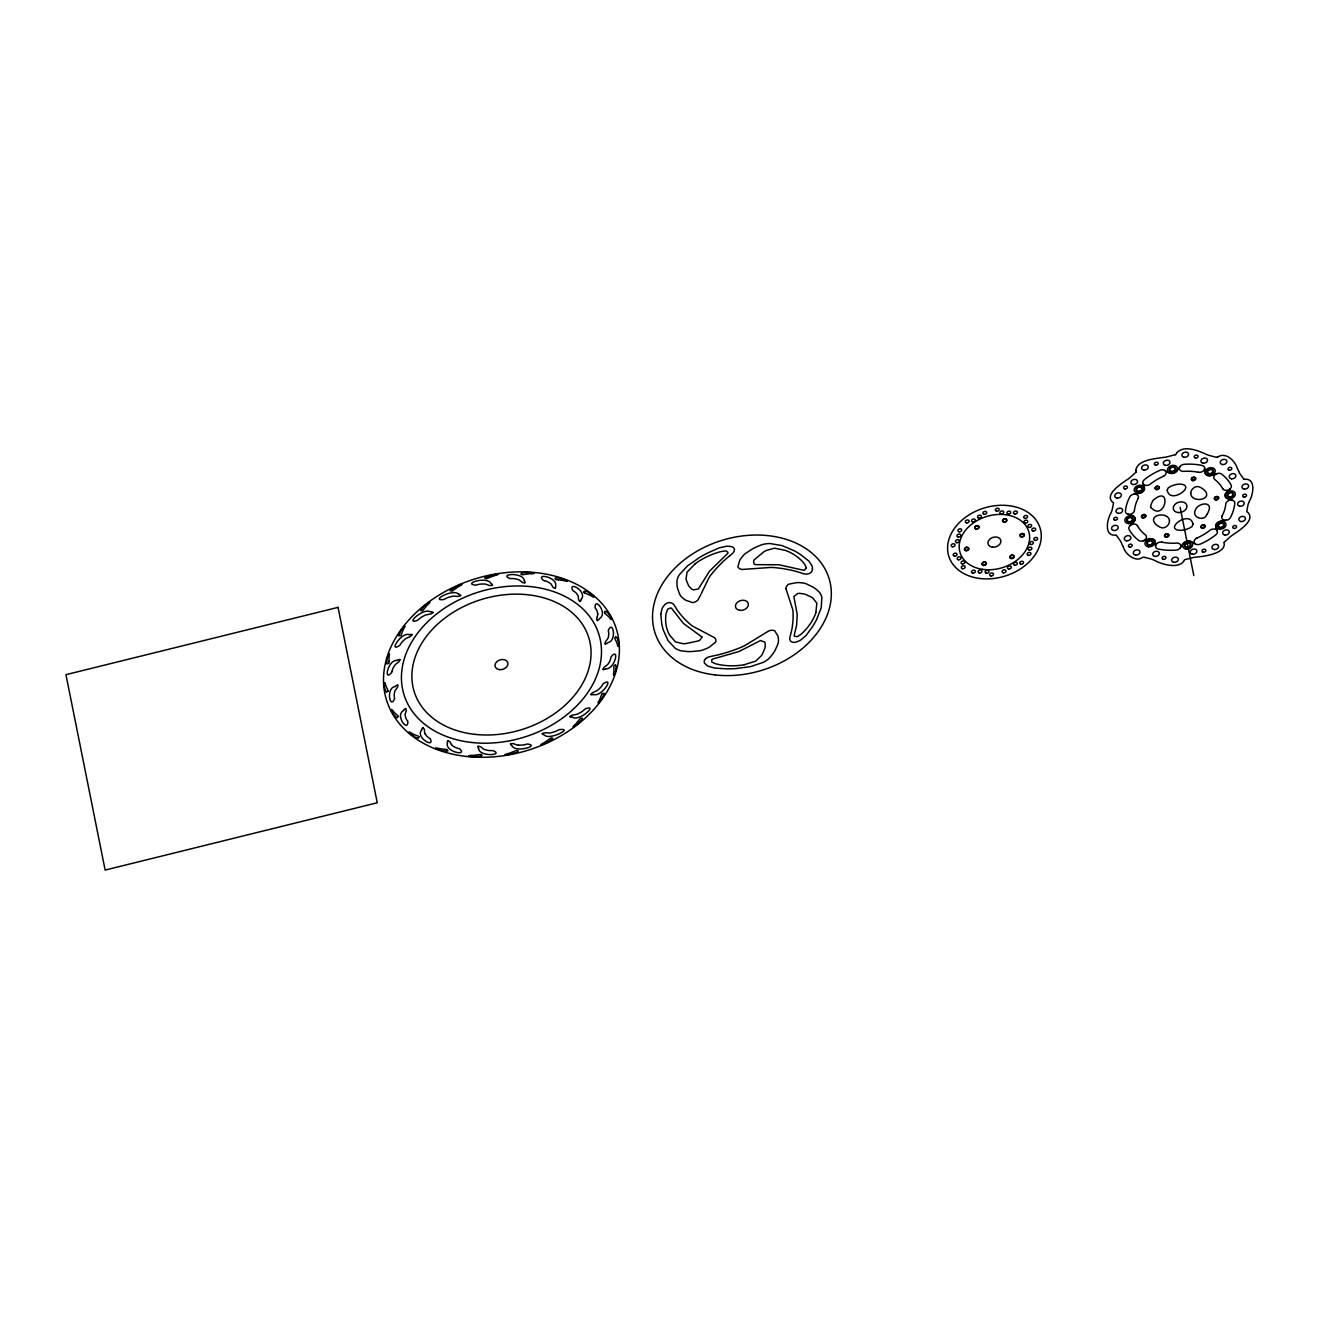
<?xml version="1.0" encoding="UTF-8"?>
<svg xmlns="http://www.w3.org/2000/svg" width="1319" height="1319" viewBox="0 0 1319 1319"><rect width="100%" height="100%" fill="white"/><g stroke="black" fill="none" stroke-linecap="round" stroke-linejoin="round"><path stroke-width="1.5" d="M404.949 626.278L404.785 626.871A27.27 20.329 -17.1 0 1 404.389 627.597L403.746 628.734A21.401 15.943 -17.1 0 0 402.938 630.284L401.256 634.752A5.738 4.287 -17.1 0 1 400.877 635.56L398.684 635.774L400.432 631.653A32.48 24.22 -17.1 0 1 403.779 626.739L403.812 626.673A2.852 2.127 -17.1 0 1 404.306 626.162L404.603 626.113M429.912 602.47L429.549 602.948A27.27 20.329 -17.1 0 1 428.906 603.574L427.719 604.696A21.401 15.943 -17.1 0 0 426.532 605.916L423.152 610.087A5.738 4.287 -17.1 0 1 422.575 610.697L420.481 610.532L423.729 606.674A32.48 24.22 -17.1 0 1 428.691 602.569L428.741 602.519A2.852 2.127 -17.1 0 1 429.4 602.14L429.516 602.14M572.99 726.785L573.386 726.208A27.27 20.329 -17.1 0 1 574.029 725.565L575.199 724.461A21.401 15.943 -17.1 0 0 576.403 723.224L579.766 719.069A5.738 4.287 -17.1 0 1 580.344 718.459L582.338 718.113L581.547 719.976M616.154 666.21L615.445 664.727L613.929 665.798A5.738 4.287 -17.1 0 0 613.846 666.606L613.929 671.157A21.401 15.943 -17.1 0 1 613.78 672.575L613.549 673.927A27.27 20.329 -17.1 0 0 613.45 674.668L613.566 675.295M616.121 666.853L615.907 669.31M408.874 732.342L408.874 732.457A2.852 2.127 -17.1 0 0 409.253 732.919A32.48 24.22 -17.1 0 0 413.704 736.266M613.615 673.58L613.747 672.739M421.552 730.001C415.271 737.486 435.072 748.862 430.258 738.722A22.621 16.867 -17.1 0 0 429.714 738.36L429.351 738.129A23.643 17.625 -17.1 0 1 426.828 736.2L425.048 733.793M460.43 595.809L458.122 596.402A45.357 33.816 -17.1 0 1 456.819 596.336L455.484 596.237A26.842 20.016 -17.1 0 0 454.56 596.188L454.264 596.188A10.107 7.535 -17.1 0 0 452.335 596.287L448.559 597.293A23.643 17.625 -17.1 0 0 444.998 598.908L444.536 599.139A22.621 16.867 -17.1 0 1 443.843 599.502C429.598 601.431 452.928 588.126 458.633 594.209M542.488 733.413L544.813 732.737A45.357 33.816 -17.1 0 1 546.115 732.82L547.451 732.902A26.842 20.016 -17.1 0 0 548.374 732.952L548.671 732.968A10.107 7.535 -17.1 0 0 550.6 732.869L554.376 731.864A23.643 17.625 -17.1 0 0 557.921 730.248L558.382 730.001A22.621 16.867 -17.1 0 1 559.091 729.654C574.936 727.511 548.803 740.866 544.302 734.947A3.743 2.786 -17.1 0 1 542.076 733.611M581.382 599.156C587.499 591.456 567.945 580.442 572.677 590.417A22.621 16.867 -17.1 0 0 573.204 590.78L573.584 591.027A23.643 17.625 -17.1 0 1 576.09 592.956L577.87 595.364A10.107 7.535 -17.1 0 1 578.283 596.765L578.332 596.996A26.842 20.016 -17.1 0 1 578.414 597.721L578.431 597.969M392.089 671.272L392.007 671.684A22.621 16.867 -17.1 0 1 391.875 672.294C383.202 682.813 387.753 659.764 397.052 660.374M391.149 709.836L391.182 709.721A2.852 2.127 -17.1 0 0 391.298 710.397A32.48 24.22 -17.1 0 0 393.969 714.849L397.052 717.816L398.47 716.398A5.738 4.287 -17.1 0 0 397.942 715.772L394.513 712.689A21.401 15.943 -17.1 0 1 393.474 711.502L392.666 710.446A27.27 20.329 -17.1 0 0 392.188 709.869L391.644 709.474M461.93 584.581L461.452 584.993A27.27 20.329 -17.1 0 1 460.529 585.537L459.012 586.361A21.401 15.943 -17.1 0 0 457.462 587.301L452.862 590.566A5.738 4.287 -17.1 0 1 452.005 591.126L450.076 590.698L454.643 587.367A32.48 24.22 -17.1 0 1 460.743 584.465L460.809 584.449A2.852 2.127 -17.1 0 1 461.551 584.202M540.988 744.608L541.581 744.081A27.27 20.329 -17.1 0 1 542.406 743.603L543.906 742.778A21.401 15.943 -17.1 0 0 545.472 741.855L550.171 738.508A5.738 4.287 -17.1 0 1 550.93 738.03L552.859 738.228L551.177 739.992M815.867 612.395L816.857 603.212L812.751 597.985A87.911 65.538 -17.1 0 0 810.773 596.831L804.788 594.094L799.512 593.319A7.518 5.606 -17.1 0 0 797.5 593.649L793.84 596.534L797.22 614.44L796.66 624.876L794.153 635.643A3.561 2.654 -17.1 0 0 794.681 636.352L797.533 636.599L801.49 633.862A59.025 43.989 -17.1 0 0 815.983 612.412M597.227 616.731L597.309 616.484A26.842 20.016 -17.1 0 0 597.523 615.742L597.589 615.495A10.107 7.535 -17.1 0 0 597.787 613.978M597.062 617.276L596.963 617.556A45.357 33.816 -17.1 0 0 596.65 618.611L597.128 620.342M701.296 593.616L708.814 578.035A47.468 35.382 -17.1 0 1 710.826 575.051L714.717 570.319A185.27 138.116 -17.1 0 1 717.355 567.401L722.054 562.553A96.007 71.572 -17.1 0 1 729.473 555.991M700.851 594.721L698.015 599.848A7.222 5.391 -17.1 0 1 695.064 601.959L693.794 602.404A4.32 3.232 -17.1 0 1 692.64 602.569L685.847 600.277A33.766 25.176 -17.1 0 1 683.242 598.447L681.461 596.831A21.022 15.68 -17.1 0 1 680.01 594.984L677.62 588.769A62.042 46.264 -17.1 0 1 677.059 585.537L676.944 581.085A18.037 13.454 -17.1 0 1 677.356 579.008L678.098 577.013A21.978 16.389 -17.1 0 1 679.236 574.853L687.529 565.851L699.812 557.294A110.516 82.388 -17.1 0 1 707.742 552.958L719.119 547.896L726.291 546.264A27.204 20.28 -17.1 0 1 729.242 546.313L731.814 546.693A4.551 3.396 -17.1 0 1 732.589 547.022L732.803 547.154A7.304 5.457 -17.1 0 1 733.611 547.797L734.221 548.605A3.726 2.786 -17.1 0 1 734.436 549.281L734.32 550.551A7.766 5.787 -17.1 0 1 732.556 553.419L729.456 555.991M1248.829 502.49L1248.73 502.72A24.303 18.12 -17.1 0 0 1248.038 504.732L1246.752 511.508A5.375 4.006 -17.1 0 0 1247.939 512.497C1255.54 520.082 1239.398 530.386 1233.743 534.277A40.477 30.172 -17.1 0 1 1232.985 534.805L1232.276 535.283A24.303 18.12 -17.1 0 0 1230.264 536.767L1224.246 542.241M1135.972 472.202L1129.938 477.659A24.303 18.12 -17.1 0 1 1127.943 479.16L1127.217 479.638A40.477 30.172 -17.1 0 0 1126.459 480.149C1120.754 484.106 1104.679 494.394 1112.296 501.896A5.375 4.006 -17.1 0 1 1113.566 502.869L1112.181 509.711A24.303 18.12 -17.1 0 1 1111.488 511.723L1111.208 512.399A40.477 30.172 -17.1 0 0 1110.911 513.107C1107.284 519.158 1103.855 535.234 1114.555 535.201A5.375 4.006 -17.1 0 1 1116.418 535.3M602.486 697.504L604.25 693.382L602.058 693.596A5.738 4.287 -17.1 0 0 601.728 694.289L599.98 698.872A21.401 15.943 -17.1 0 1 599.271 700.257L598.546 701.56A27.27 20.329 -17.1 0 0 598.15 702.285L598.002 702.928M1176.696 452.912L1176.482 453.34A5.375 4.006 -17.1 0 1 1175.476 454.742M1183.506 561.531C1178.411 568.621 1162.929 564.928 1154.933 560.559A40.477 30.172 -17.1 0 1 1154.191 560.229L1153.482 559.899A24.303 18.12 -17.1 0 0 1151.355 559.075L1143.622 557.096A5.375 4.006 -17.1 0 0 1141.858 557.838C1135.445 562.108 1125.338 554.376 1123.31 547.006M1183.555 561.449L1183.737 561.103A5.375 4.006 -17.1 0 1 1184.726 559.701L1193.349 557.541A24.303 18.12 -17.1 0 1 1195.904 557.129L1196.778 557.03A40.477 30.172 -17.1 0 0 1197.701 556.915C1206.077 556.239 1224.757 553.024 1224.279 543.89A5.375 4.006 -17.1 0 1 1224.098 542.34M1176.746 452.829C1183.835 445.031 1197.058 450.224 1205.286 453.884A40.477 30.172 -17.1 0 1 1206.028 454.214L1206.72 454.527A24.303 18.12 -17.1 0 0 1208.847 455.352L1216.58 457.347M403.515 710.496C394.711 715.294 408.181 733.001 407.868 721.394A22.621 16.867 -17.1 0 0 407.522 720.899L407.291 720.57A23.643 17.625 -17.1 0 1 405.807 718.014L405.147 715.178A10.107 7.535 -17.1 0 1 405.345 713.645L405.411 713.414A26.842 20.016 -17.1 0 1 405.625 712.672L405.955 711.584A45.357 33.816 -17.1 0 0 406.268 710.545L405.889 708.798M491.971 585.504L489.662 585.537A45.357 33.816 -17.1 0 1 488.508 585.141L487.354 584.729A26.842 20.016 -17.1 0 0 486.53 584.449L486.266 584.366A10.107 7.535 -17.1 0 0 484.502 583.987L480.71 584.07A23.643 17.625 -17.1 0 0 476.868 584.812L476.357 584.944A22.621 16.867 -17.1 0 1 475.582 585.125C462.128 583.723 487.14 575.859 490.998 583.46A3.743 2.786 -17.1 0 1 492.465 585.339M510.931 743.702L513.272 743.619A45.357 33.816 -17.1 0 1 514.41 743.998L515.581 744.427A26.842 20.016 -17.1 0 0 516.388 744.707L516.652 744.79A10.107 7.535 -17.1 0 0 518.433 745.153M1179.928 466.646L1177.273 470.685A5.589 4.171 -17.1 0 1 1168.7 472.796L1164.759 470.388M1180.291 547.797L1182.945 543.758A5.589 4.171 -17.1 0 1 1191.502 541.631L1195.443 544.038M1206.786 514.641A22.703 16.916 -17.1 0 0 1209.094 509.761L1209.259 509.233A28.787 21.467 -17.1 0 0 1209.457 508.507C1209.968 500.56 1196.877 504.287 1195.393 510.024C1191.321 517.345 1204.329 522.126 1206.918 514.377M497.824 574.589L497.148 574.936A27.27 20.329 -17.1 0 1 496.158 575.232L494.46 575.694A21.401 15.943 -17.1 0 0 492.696 576.255L487.14 578.447A5.738 4.287 -17.1 0 1 486.266 578.728L484.65 577.936L490.14 575.612A32.48 24.22 -17.1 0 1 496.768 574.21L496.834 574.194A2.852 2.127 -17.1 0 1 497.593 574.144L497.725 574.227M505.111 754.567L505.837 754.188A27.27 20.329 -17.1 0 1 506.776 753.924L508.458 753.462A21.401 15.943 -17.1 0 0 510.239 752.902L515.795 750.709A5.738 4.287 -17.1 0 1 516.669 750.429L518.351 750.956L516.735 752.242M384.291 682.698L384.241 682.764A2.852 2.127 -17.1 0 0 384.126 683.39A32.48 24.22 -17.1 0 0 384.752 688.518L386.352 692.261L388.182 691.074M618.66 646.425L618.71 646.343A2.852 2.127 -17.1 0 0 618.792 645.766M581.217 720.339L579.189 722.482M1130.037 525.621L1133.796 522.06A5.589 4.171 -17.1 0 0 1132.51 515.597L1127.745 514.163M1230.182 488.821L1226.406 492.366A5.589 4.171 -17.1 0 0 1227.709 498.846L1232.474 500.28M395.073 686.507C385.544 688.139 390.111 710.281 394.645 698.509A22.621 16.867 -17.1 0 0 394.529 697.932L394.447 697.537A23.643 17.625 -17.1 0 1 394.134 694.602L394.694 691.601A10.107 7.535 -17.1 0 1 395.469 690.117L395.618 689.886A26.842 20.016 -17.1 0 1 396.096 689.194L396.838 688.205A45.357 33.816 -17.1 0 0 397.547 687.232L397.81 685.369M524.5 582.883L522.472 582.503A45.357 33.816 -17.1 0 1 521.483 581.728L520.593 581.019A26.842 20.016 -17.1 0 0 519.983 580.541L519.768 580.409A10.107 7.535 -17.1 0 0 518.334 579.585L514.888 578.728A23.643 17.625 -17.1 0 0 511.145 578.53L510.618 578.53A22.621 16.867 -17.1 0 1 509.859 578.53C498.45 573.765 523.445 571.984 524.385 580.657M478.434 746.257L480.578 746.735A45.357 33.816 -17.1 0 1 481.451 747.411L482.325 748.12A26.842 20.016 -17.1 0 0 482.952 748.598L483.15 748.747A10.107 7.535 -17.1 0 0 484.601 749.571L488.046 750.412A23.643 17.625 -17.1 0 0 491.789 750.626L492.3 750.626A22.621 16.867 -17.1 0 1 493.075 750.626C504.633 755.21 479.407 757.304 478.55 748.5M705.797 658.577L704.758 659.648A3.726 2.786 -17.1 0 0 704.395 660.374L704.214 661.396A7.304 5.457 -17.1 0 0 704.297 662.352L704.346 662.583A4.551 3.396 -17.1 0 0 704.659 663.226L706.193 664.792A27.204 20.28 -17.1 0 0 708.254 666.227L714.585 668.09L726.522 668.832A110.516 82.388 -17.1 0 0 735.425 668.618L750.643 666.606L763.371 662.319A21.978 16.389 -17.1 0 0 765.811 660.885L767.839 659.434A18.037 13.454 -17.1 0 0 769.719 657.752L773.016 653.647A62.042 46.264 -17.1 0 0 775.061 650.448L778.078 643.688A21.022 15.68 -17.1 0 0 778.441 641.331L778.408 639.039A33.766 25.176 -17.1 0 0 777.946 636.154L774.847 630.894A4.32 3.232 -17.1 0 0 773.907 630.498L772.67 630.301A7.222 5.391 -17.1 0 0 768.977 630.828L744.773 645.568A47.468 35.382 -17.1 0 1 741.08 647.332L734.716 649.805A185.27 138.116 -17.1 0 1 730.627 651.223L723.62 653.433A96.007 71.572 -17.1 0 1 713.381 655.889L709.226 656.796A7.766 5.787 -17.1 0 0 705.813 658.577M534.063 573.435L533.255 573.633A27.27 20.329 -17.1 0 1 532.299 573.683L531.639 573.699M468.872 755.721L469.679 755.523A27.27 20.329 -17.1 0 1 470.636 755.474L471.707 755.441M694.75 564.235L687.084 572.116L686.028 578.777A87.911 65.538 -17.1 0 0 686.556 580.756L688.732 586.032L691.898 589.23A7.518 5.606 -17.1 0 0 693.58 589.857L698.361 588.966L709.54 571.127L727.791 553.321A3.561 2.654 -17.1 0 0 727.973 552.414L726.109 550.88L721.229 551.49A59.025 43.989 -17.1 0 0 694.668 564.169M1175.394 454.692L1166.87 456.902A24.303 18.12 -17.1 0 1 1164.314 457.314L1163.44 457.413A40.477 30.172 -17.1 0 0 1162.517 457.528C1153.779 458.831 1137.39 460.216 1135.824 470.141M550.715 740.289L548.292 741.789M1218.377 456.621C1226.142 452.005 1235.145 461.122 1237.321 468.294M554.738 588.34L552.991 587.318A45.357 33.816 -17.1 0 1 552.48 586.427L551.969 585.504A26.842 20.016 -17.1 0 0 551.606 584.878L551.474 584.68A10.107 7.535 -17.1 0 0 550.501 583.509L547.748 581.794A23.643 17.625 -17.1 0 0 544.467 580.673M448.196 740.816L449.927 741.822A45.357 33.816 -17.1 0 1 450.438 742.729L450.95 743.652A26.842 20.016 -17.1 0 0 451.312 744.279L451.444 744.477M605.883 668.782C614.951 669.475 619.946 646.409 611.043 656.862A22.621 16.867 -17.1 0 0 610.911 657.472L610.845 657.868A23.643 17.625 -17.1 0 1 609.955 660.901L608.257 663.787A10.107 7.535 -17.1 0 1 606.971 665.073L606.756 665.254A26.842 20.016 -17.1 0 1 606.031 665.831L604.976 666.656A45.357 33.816 -17.1 0 0 603.954 667.463L602.964 669.261M567.071 581.217L566.412 581.217A27.27 20.329 -17.1 0 1 565.422 581.019L563.872 580.64A21.401 15.943 -17.1 0 0 562.191 580.311L558.662 579.915M435.814 747.939L436.622 747.955A27.27 20.329 -17.1 0 1 437.496 748.137L439.046 748.516A21.401 15.943 -17.1 0 0 440.727 748.846L446.333 749.456A5.738 4.287 -17.1 0 1 447.174 749.604L447.899 750.956L445.492 751.22M1217.008 473.62L1211.765 475.467A5.589 4.171 -17.1 0 1 1204.791 472.383L1204.659 468.179M1143.21 540.823L1148.453 538.976A5.589 4.171 -17.1 0 1 1155.428 542.06L1155.559 546.264M515.581 752.638L512.794 753.545A32.48 24.22 -17.1 0 1 506.15 754.93A2.852 2.127 -17.1 0 1 505.325 754.996L505.21 754.93M409.236 634.637C401.289 631.603 387.901 653.515 399.838 645.321A22.621 16.867 -17.1 0 0 400.201 644.744L400.432 644.364A23.643 17.625 -17.1 0 1 402.427 641.545L405.114 639.072A10.107 7.535 -17.1 0 1 406.78 638.099L407.06 637.967A26.842 20.016 -17.1 0 1 407.917 637.555L409.203 636.995A45.357 33.816 -17.1 0 0 410.44 636.45L412.039 634.884M579.668 601.266L578.596 599.799A45.357 33.816 -17.1 0 1 578.497 598.777L578.464 598.496M423.168 727.907L424.322 729.358A45.357 33.816 -17.1 0 1 424.438 730.38L424.52 731.435A26.842 20.016 -17.1 0 0 424.603 732.16L424.636 732.391A10.107 7.535 -17.1 0 0 425.048 733.793M593.682 694.519C601.744 697.223 615.149 675.823 603.096 683.819A22.621 16.867 -17.1 0 0 602.734 684.396M389.105 653.812L388.792 653.944A2.852 2.127 -17.1 0 0 388.445 654.554A32.48 24.22 -17.1 0 0 386.962 659.846L386.912 663.985L389.023 663.243A5.738 4.287 -17.1 0 0 389.072 662.534L389.056 661.248M593.682 597.144L593.006 596.93A27.27 20.329 -17.1 0 1 592.297 596.534L591.044 595.776A21.401 15.943 -17.1 0 0 589.675 595.034L584.976 593.088M409.203 732.012L409.929 732.21A27.27 20.329 -17.1 0 1 410.638 732.622L411.874 733.38A21.401 15.943 -17.1 0 0 413.259 734.122L418.057 736.117A5.738 4.287 -17.1 0 1 418.75 736.464M744.295 664.694L755.721 661.132L761.508 655.576A87.911 65.538 -17.1 0 0 762.629 653.532L765.086 647.711L765.267 643.342A7.518 5.606 -17.1 0 0 764.542 641.99L760.469 640.556L739.003 651.504L712.54 659.104A3.561 2.654 -17.1 0 0 711.732 659.846L711.881 662.122L715.821 663.836A59.025 43.989 -17.1 0 0 744.295 664.776M1133.862 494.18L1139.303 493.388A5.589 4.171 -17.1 0 0 1144.447 487.305L1142.946 483.43M1226.357 520.247L1220.916 521.054A5.589 4.171 -17.1 0 0 1215.772 527.138L1217.256 530.996M613.83 675.328L614.176 675.18A2.852 2.127 -17.1 0 0 614.473 674.603L614.522 674.553A32.48 24.22 -17.1 0 0 615.957 669.31M479.869 756.282L482.177 755.441L480.924 754.419M479.061 756.364L476.192 756.578A32.48 24.22 -17.1 0 1 469.663 756.348A2.852 2.127 -17.1 0 1 468.888 756.216L468.921 756.183M471.922 755.441L472.334 755.424A21.401 15.943 -17.1 0 0 474.148 755.309L480.017 754.484A5.738 4.287 -17.1 0 1 480.924 754.402M531.227 573.699L530.601 573.716A21.401 15.943 -17.1 0 0 528.787 573.831L522.918 574.672A5.738 4.287 -17.1 0 1 522.011 574.738C518.12 573.287 525.16 572.215 526.743 572.578A32.48 24.22 -17.1 0 1 533.255 572.809L533.338 572.809A2.852 2.127 -17.1 0 1 534.03 572.941L534.113 573.056M572.462 717.305C579.585 721.724 598.875 703.769 585.191 708.913A22.621 16.867 -17.1 0 0 584.63 709.391M611.274 619.666L610.746 619.287A27.27 20.329 -17.1 0 1 610.268 618.71L609.46 617.655A21.401 15.943 -17.1 0 0 608.504 616.567L604.992 613.368M558.432 579.898L556.717 579.717A5.738 4.287 -17.1 0 1 555.744 579.552C552.776 577.178 559.47 577.771 560.855 578.546M518.433 745.153L522.225 745.07A23.643 17.625 -17.1 0 0 526.067 744.345L526.578 744.213A22.621 16.867 -17.1 0 1 527.336 744.031C540.757 745.482 515.35 753.314 511.937 745.697A3.743 2.786 -17.1 0 1 510.453 743.817M444.981 751.138L442.063 750.61A32.48 24.22 -17.1 0 1 436.292 748.78A2.852 2.127 -17.1 0 1 435.649 748.45M605.042 643.754L605.388 641.924A45.357 33.816 -17.1 0 1 606.097 640.952L606.822 639.946A26.842 20.016 -17.1 0 0 607.317 639.253L607.465 639.039A10.107 7.535 -17.1 0 0 608.257 637.555L608.784 634.538A23.643 17.625 -17.1 0 0 608.471 631.62L608.389 631.224A22.621 16.867 -17.1 0 1 608.273 630.647C612.824 618.875 617.374 641.001 607.845 642.65A3.743 2.786 -17.1 0 1 605.174 644.134M544.467 580.673L544.005 580.541A22.621 16.867 -17.1 0 1 543.313 580.36C534.805 572.561 558.201 577.31 555.53 586.065A3.743 2.786 -17.1 0 1 555.151 588.455M618.05 646.557L617.836 646.211A27.27 20.329 -17.1 0 1 617.589 645.37L617.276 644.117A21.401 15.943 -17.1 0 0 616.863 642.782L614.967 638.726A5.738 4.287 -17.1 0 1 614.736 638.083L615.726 636.648L617.111 637.72M384.769 682.55L385.132 683.077A27.27 20.329 -17.1 0 1 385.329 683.77L385.643 685.039A21.401 15.943 -17.1 0 0 386.055 686.358L387.951 690.431A5.738 4.287 -17.1 0 1 388.182 691.074M1243.735 478.995L1239.86 473.62A24.303 18.12 -17.1 0 1 1238.97 471.872L1238.887 471.674M1116.369 535.382L1120.359 540.823A24.303 18.12 -17.1 0 1 1121.249 542.554L1121.496 543.181A40.477 30.172 -17.1 0 0 1121.777 543.824L1123.178 546.709M413.754 736.233C414.825 737.519 420.481 739.415 418.832 736.546M399.954 659.896L398.981 661.693A45.357 33.816 -17.1 0 1 397.959 662.501L396.887 663.325A26.842 20.016 -17.1 0 0 396.178 663.886L395.947 664.084A10.107 7.535 -17.1 0 0 394.661 665.37L392.98 668.255A23.643 17.625 -17.1 0 0 392.089 671.272M389.352 653.861L389.468 654.471A27.27 20.329 -17.1 0 1 389.369 655.23L389.154 656.565A21.401 15.943 -17.1 0 0 388.99 658L389.039 660.868M584.185 592.676C582.157 589.956 587.977 591.357 589.181 592.923A32.48 24.22 -17.1 0 1 593.632 596.188L593.682 596.221A2.852 2.127 -17.1 0 1 594.078 596.683M608.9 614.324C607.564 612.016 604.053 609.576 604.514 612.84A5.738 4.287 -17.1 0 0 604.992 613.368M590.879 694.272L592.478 692.706A45.357 33.816 -17.1 0 1 593.715 692.145L595.001 691.585A26.842 20.016 -17.1 0 0 595.875 691.189L596.155 691.057A10.107 7.535 -17.1 0 0 597.82 690.084L600.491 687.595A23.643 17.625 -17.1 0 0 602.486 684.792M567.252 580.723L567.302 580.838A2.852 2.127 -17.1 0 0 566.692 580.409L566.642 580.376A32.48 24.22 -17.1 0 0 560.888 578.497M1237.469 468.575L1238.426 470.603A40.477 30.172 -17.1 0 1 1238.706 471.262M617.276 638.182L618.116 640.638M1135.857 470.306L1135.956 470.636A5.375 4.006 -17.1 0 1 1136.121 472.087M570.022 716.299L572.1 715.211A45.357 33.816 -17.1 0 1 573.435 714.947L574.82 714.7A26.842 20.016 -17.1 0 0 575.76 714.519L576.057 714.453A10.107 7.535 -17.1 0 0 577.953 713.892L581.333 712.046A23.643 17.625 -17.1 0 0 584.251 709.737M432.879 612.774L430.818 613.945A45.357 33.816 -17.1 0 1 429.483 614.209L428.114 614.456A26.842 20.016 -17.1 0 0 427.175 614.638L426.861 614.703A10.107 7.535 -17.1 0 0 424.965 615.264L421.585 617.094A23.643 17.625 -17.1 0 0 418.667 619.419L418.304 619.749A22.621 16.867 -17.1 0 1 417.744 620.243C404.043 625.602 423.234 607.334 430.456 611.835A3.743 2.786 -17.1 0 1 433.226 612.478M447.405 743.092C444.734 751.879 468.13 756.545 459.622 748.796A22.621 16.867 -17.1 0 0 458.93 748.615L458.468 748.483A23.643 17.625 -17.1 0 1 455.17 747.362L452.433 745.647A10.107 7.535 -17.1 0 1 451.444 744.477M1180.109 507.221L1193.827 575.595M597.771 613.978L597.111 611.142A23.643 17.625 -17.1 0 0 595.627 608.587L595.397 608.24A22.621 16.867 -17.1 0 1 595.05 607.746C594.737 596.139 608.224 613.863 599.403 618.644A3.743 2.786 -17.1 0 1 597.326 620.655M618.809 645.7L618.809 645.749A32.48 24.22 -17.1 0 0 618.166 640.622M458.583 594.308A3.743 2.786 -17.1 0 1 460.859 595.529M409.286 634.736A3.743 2.786 -17.1 0 1 412.27 634.538M397.134 660.44A3.743 2.786 -17.1 0 1 400.053 659.533M395.189 686.556A3.743 2.786 -17.1 0 1 397.744 685.023M403.647 710.512A3.743 2.786 -17.1 0 1 405.609 708.501M421.684 729.984A3.743 2.786 -17.1 0 1 422.838 727.692M447.537 743.042A3.743 2.786 -17.1 0 1 447.784 740.701M478.649 748.417A3.743 2.786 -17.1 0 1 477.973 746.257M548.308 741.822A32.48 24.22 -17.1 0 1 542.191 744.674L542.125 744.707A2.852 2.127 -17.1 0 1 541.384 744.938M579.239 722.515A32.48 24.22 -17.1 0 1 574.227 726.588A2.852 2.127 -17.1 0 1 573.534 727.016M572.462 717.206A3.743 2.786 -17.1 0 1 569.709 716.662M602.552 697.52A32.48 24.22 -17.1 0 1 599.156 702.417A2.852 2.127 -17.1 0 1 598.628 702.978M593.649 694.421A3.743 2.786 -17.1 0 1 590.665 694.618M605.8 668.717A3.743 2.786 -17.1 0 1 602.882 669.623M608.949 614.291A32.48 24.22 -17.1 0 1 611.62 618.71L611.637 618.743A2.852 2.127 -17.1 0 1 611.818 619.303M584.878 593.039A5.738 4.287 -17.1 0 1 584.169 592.676M581.25 599.172A3.743 2.786 -17.1 0 1 580.08 601.464M524.27 580.723A3.743 2.786 -17.1 0 1 524.962 582.899M1249.011 502.044A40.493 30.189 -17.1 0 0 1249.307 501.319C1253.116 495.136 1256.133 479.193 1245.664 479.226A5.375 4.006 -17.1 0 1 1243.801 479.143M1218.36 456.605A5.375 4.006 -17.1 0 1 1216.613 457.429M1167.216 490.272C1170.134 505.589 1198.757 483.908 1178.592 484.089A22.703 16.916 -17.1 0 0 1175.592 484.667A22.703 16.916 -17.1 0 0 1172.657 485.573L1171.997 485.804A28.787 21.467 -17.1 0 0 1171.124 486.134L1168.123 487.948L1167.216 490.272M1169.491 520.873C1169.673 525.539 1163.935 529.793 1159.747 527.023A28.787 21.467 -17.1 0 1 1159.055 526.627L1158.725 526.429A22.703 16.916 -17.1 0 1 1156.516 524.896A22.703 16.916 -17.1 0 1 1154.817 523.181C1148.222 514.245 1168.815 511.343 1169.491 520.873M1190.727 493.257C1190.892 502.984 1211.782 500.462 1205.517 491.393A22.703 16.916 -17.1 0 0 1203.703 489.547A22.703 16.916 -17.1 0 0 1201.642 488.112L1201.164 487.816A28.787 21.467 -17.1 0 0 1200.471 487.42C1196.366 484.716 1190.777 488.706 1190.727 493.257M1193.003 523.989L1192.096 526.495L1189.095 528.309A28.787 21.467 -17.1 0 1 1188.205 528.639L1187.562 528.87A22.703 16.916 -17.1 0 1 1184.627 529.776A22.703 16.916 -17.1 0 1 1181.626 530.337C1161.594 530.617 1189.738 508.986 1193.003 523.989M660.819 613.994L661.676 623.392A110.516 82.388 -17.1 0 0 663.292 630.037L668.041 640.622L675.196 648.256A21.978 16.389 -17.1 0 0 677.323 649.443L679.417 650.3A18.037 13.454 -17.1 0 0 681.758 650.943L687.298 651.52A62.042 46.264 -17.1 0 0 691.519 651.57L700.257 650.696A21.022 15.68 -17.1 0 0 703.192 649.871L706.011 648.767A33.766 25.176 -17.1 0 0 709.474 647.068L715.475 642.254A4.32 3.232 -17.1 0 0 715.805 641.364L715.854 640.325A7.222 5.391 -17.1 0 0 714.667 637.769L692.953 626.327A47.468 35.382 -17.1 0 1 690.249 624.349L686.259 620.688A185.27 138.116 -17.1 0 1 683.901 618.248L680.159 613.978A96.007 71.572 -17.1 0 1 675.592 607.367L673.861 604.646A7.766 5.787 -17.1 0 0 671.173 602.882L669.689 602.602A3.726 2.786 -17.1 0 0 668.749 602.651L667.48 602.997A7.304 5.457 -17.1 0 0 666.309 603.508L666.046 603.657A4.551 3.396 -17.1 0 0 665.287 604.184L663.605 606.081A27.204 20.28 -17.1 0 0 662.154 608.323L660.819 613.994M785.893 588.62L792.637 609.18A47.468 35.382 -17.1 0 1 793.065 612.247L793.131 617.424A185.27 138.116 -17.1 0 1 792.95 620.754L792.373 626.393A96.007 71.572 -17.1 0 1 790.609 634.521L789.768 637.802A7.766 5.787 -17.1 0 0 790.345 640.655L791.186 641.611A3.726 2.786 -17.1 0 0 791.895 642.007L793.065 642.287A7.304 5.457 -17.1 0 0 794.269 642.369L794.582 642.353A4.551 3.396 -17.1 0 0 795.522 642.238L798.16 641.298A27.204 20.28 -17.1 0 0 800.88 639.946L806.123 635.428L812.636 626.509A110.516 82.388 -17.1 0 0 816.527 619.716L821.193 607.878L821.885 597.589A21.978 16.389 -17.1 0 0 821.275 595.529L820.451 593.764A18.037 13.454 -17.1 0 0 819.264 592.099L815.769 588.983A62.042 46.264 -17.1 0 0 812.801 586.955L805.925 583.658A21.022 15.68 -17.1 0 0 803.205 583.031L800.386 582.701A33.766 25.176 -17.1 0 0 796.627 582.619L788.713 584.185A4.32 3.232 -17.1 0 0 787.806 584.845L786.981 585.735A7.222 5.391 -17.1 0 0 785.893 588.62M812.438 568.901L812.306 570.204A4.551 3.396 -17.1 0 1 812.026 570.946L811.894 571.176A7.304 5.457 -17.1 0 1 811.234 572.083L810.328 572.924A3.726 2.786 -17.1 0 1 809.52 573.402L807.953 573.897A7.766 5.787 -17.1 0 1 804.178 573.913L800.551 572.776A96.007 71.572 -17.1 0 0 791.416 570.204L784.756 568.934A185.27 138.116 -17.1 0 0 780.766 568.308L774.385 567.582A47.468 35.382 -17.1 0 0 770.428 567.45L742.036 569.478A7.222 5.391 -17.1 0 1 739.019 568.225L738.294 567.467A4.32 3.232 -17.1 0 1 737.915 566.675L739.695 560.443A33.766 25.176 -17.1 0 1 741.558 557.624L743.273 555.513A21.022 15.68 -17.1 0 1 745.317 553.551L752.588 548.836A62.042 46.264 -17.1 0 1 756.463 546.89L761.92 544.714A18.037 13.454 -17.1 0 1 764.525 544.055L767.081 543.692A21.978 16.389 -17.1 0 1 769.9 543.543L782.183 545.604L794.533 550.913A110.516 82.388 -17.1 0 1 801.029 554.887L808.943 561.152L812.026 565.818A27.204 20.28 -17.1 0 1 812.405 568.077L812.438 568.901M806.338 567.846L804.722 569.973A3.561 2.654 -17.1 0 1 803.584 570.253L779.018 564.763L755.457 564.647L753.891 563.708L753.644 561.432A7.518 5.606 -17.1 0 1 754.171 559.866L763.75 551.853A87.911 65.538 -17.1 0 1 766.108 550.518L774.434 548.193L785.25 550.32A59.025 43.989 -17.1 0 1 804.837 564.433L806.338 567.846M1150.564 507.139C1165.073 523.379 1172.789 483.611 1153.301 500.066A22.703 16.916 -17.1 0 0 1151.998 502.341A22.703 16.916 -17.1 0 0 1151.108 504.682L1150.959 505.21A28.787 21.467 -17.1 0 0 1150.762 505.935L1150.564 507.139M701.955 636.995L700.323 639.633A7.518 5.606 -17.1 0 1 698.757 640.82L685.864 643.59A87.911 65.538 -17.1 0 1 683.193 643.705L675.509 641.908L669.425 634.917A59.025 43.989 -17.1 0 1 666.21 612.939L667.744 609.147L670.497 607.977A3.561 2.654 -17.1 0 1 671.519 608.24L683.374 623.392L701.955 636.995M1136.863 488.129L1136.549 490.388L1138.858 491.41L1141.496 490.173L1141.809 487.915L1139.501 486.892L1136.863 488.129M1218.723 524.27L1218.41 526.512L1220.718 527.534L1223.356 526.297L1223.669 524.055L1221.361 523.033L1218.723 524.27M1128.042 518.136L1127.003 520.362L1128.784 521.862L1131.636 521.153L1132.675 518.944L1130.894 517.444L1128.042 518.136M1142.435 515.168L1141.693 516.718L1142.963 517.79L1145.7 515.729L1144.43 514.674L1142.435 515.168M1155.856 486.826L1155.114 488.393L1156.384 489.448L1159.121 487.403L1157.868 486.332L1155.856 486.826A2.308 1.715 -17.1 0 0 1156.351 489.646A2.308 1.715 -17.1 0 0 1159.352 487.305A2.308 1.715 -17.1 0 0 1155.675 486.744M1165.419 534.492L1164.677 536.042L1165.947 537.113L1168.683 535.052L1167.414 533.997L1165.419 534.492M1192.277 477.824L1191.535 479.391L1192.788 480.446L1195.542 478.401L1194.272 477.33L1192.277 477.824M1201.823 525.473L1201.081 527.039L1202.351 528.095L1205.088 526.05L1203.835 524.978L1201.823 525.473M1215.261 497.148L1214.519 498.714L1215.788 499.769L1218.525 497.725L1217.256 496.653L1215.261 497.148M1228.583 493.273L1227.527 495.482L1229.324 496.999L1232.16 496.29L1233.216 494.081L1231.418 492.581L1228.583 493.273M1148.8 540.971L1147.085 542.983L1148.239 544.879L1151.108 544.763L1152.806 542.736L1151.652 540.856L1148.8 540.971M1209.111 469.679L1207.413 471.691L1208.567 473.587L1211.419 473.472L1213.117 471.444L1211.963 469.548L1209.111 469.679M976.588 525.836L975.005 527.023L975.318 528.54L977.198 528.87L978.78 527.682L978.484 526.166L976.588 525.836M966.349 547.451L964.766 548.638L965.079 550.138L966.959 550.468L968.542 549.281L968.245 547.764L966.349 547.451M1004.369 518.961L1002.786 520.148L1003.083 521.664L1004.979 521.994L1006.562 520.807L1006.249 519.29L1004.369 518.961M983.892 562.191L982.309 563.378L982.606 564.878L984.485 565.208L986.068 564.021L985.771 562.521L983.892 562.191M1021.895 533.7L1020.312 534.887L1020.626 536.404L1022.505 536.734L1024.088 535.547L1023.791 534.03L1021.895 533.7M1011.657 555.315L1010.074 556.503L1010.387 558.019L1012.267 558.349L1013.849 557.162L1013.553 555.645L1011.657 555.315M1172.063 467.091L1169.805 468.773L1170.25 470.916L1172.921 471.378L1175.163 469.696L1174.734 467.553L1172.063 467.091M1187.298 543.049L1185.039 544.731L1185.484 546.89L1188.155 547.352L1190.398 545.67L1189.969 543.51L1187.298 543.049M338.06 607.367L65.95 674.668L105.141 870.078L377.25 802.776L338.06 607.367M499.522 669.656A6.644 4.946 -17.1 0 0 507.815 662.633A6.644 4.946 -17.1 0 0 497.049 661.446A6.644 4.946 -17.1 0 0 499.522 669.656M466.398 756.447A120.293 89.676 -17.1 0 0 616.534 629.526A120.293 89.676 -17.1 0 0 421.453 607.762A120.293 89.676 -17.1 0 0 466.398 756.447M471.74 742.482A102.008 76.04 -17.1 0 0 599.04 634.851A102.008 76.04 -17.1 0 0 433.621 616.402A102.008 76.04 -17.1 0 0 471.74 742.482M474.84 734.353A91.357 68.11 -17.1 0 0 588.868 637.951A91.357 68.11 -17.1 0 0 440.694 621.43A91.357 68.11 -17.1 0 0 474.84 734.353M739.975 610.384A6.644 4.946 -17.1 0 0 748.269 603.377A6.644 4.946 -17.1 0 0 737.502 602.173A6.644 4.946 -17.1 0 0 739.975 610.384M715.343 674.949A91.176 67.978 -17.1 0 0 829.14 578.744A91.176 67.978 -17.1 0 0 681.28 562.257A91.176 67.978 -17.1 0 0 715.343 674.949M992.498 547.171A6.644 4.946 -17.1 0 0 1000.791 540.147A6.644 4.946 -17.1 0 0 990.008 538.943A6.644 4.946 -17.1 0 0 992.498 547.171M1003.957 522.225A2.308 1.715 -17.1 0 0 1006.892 519.851A2.308 1.715 -17.1 0 0 1003.182 519.356A2.308 1.715 -17.1 0 0 1003.957 522.225M976.126 529.1A2.308 1.715 -17.1 0 0 979.127 526.759A2.308 1.715 -17.1 0 0 975.45 526.199A2.308 1.715 -17.1 0 0 976.126 529.1M965.986 550.715A2.308 1.715 -17.1 0 0 968.855 548.292A2.308 1.715 -17.1 0 0 965.129 547.863A2.308 1.715 -17.1 0 0 965.986 550.715M983.463 565.455A2.308 1.715 -17.1 0 0 986.398 563.065A2.308 1.715 -17.1 0 0 982.688 562.57A2.308 1.715 -17.1 0 0 983.463 565.455M1011.195 558.58A2.308 1.715 -17.1 0 0 1014.179 556.239A2.308 1.715 -17.1 0 0 1010.519 555.678A2.308 1.715 -17.1 0 0 1011.195 558.58M1021.533 536.981A2.308 1.715 -17.1 0 0 1024.401 534.541A2.308 1.715 -17.1 0 0 1020.675 534.129A2.308 1.715 -17.1 0 0 1021.533 536.981M982.49 569.33A35.926 26.776 -17.1 0 0 1029.1 532.761A35.926 26.776 -17.1 0 0 971.707 524.171A35.926 26.776 -17.1 0 0 982.49 569.33M980.033 578.513A47.764 35.597 -17.1 0 0 1040.229 528.54A47.764 35.597 -17.1 0 0 963.035 519.224A47.764 35.597 -17.1 0 0 980.033 578.513M966.646 522.918A1.962 1.451 -17.1 0 0 969.102 520.873A1.962 1.451 -17.1 0 0 965.953 520.494A1.962 1.451 -17.1 0 0 966.646 522.918M972.861 521.945A1.962 1.451 -17.1 0 0 975.318 519.9A1.962 1.451 -17.1 0 0 972.169 519.521A1.962 1.451 -17.1 0 0 972.861 521.945M978.879 518.153A1.962 1.451 -17.1 0 0 981.352 516.108A1.962 1.451 -17.1 0 0 978.187 515.713A1.962 1.451 -17.1 0 0 978.879 518.153M984.221 514.344A1.962 1.451 -17.1 0 0 986.694 512.3A1.962 1.451 -17.1 0 0 983.529 511.92A1.962 1.451 -17.1 0 0 984.221 514.344M952.532 546.742A1.962 1.451 -17.1 0 0 955.005 544.698A1.962 1.451 -17.1 0 0 951.84 544.318A1.962 1.451 -17.1 0 0 952.532 546.742M956.786 542.67A1.962 1.451 -17.1 0 0 959.243 540.625A1.962 1.451 -17.1 0 0 956.094 540.246A1.962 1.451 -17.1 0 0 956.786 542.67M958.286 537.047A1.962 1.451 -17.1 0 0 960.76 534.986A1.962 1.451 -17.1 0 0 957.594 534.607A1.962 1.451 -17.1 0 0 958.286 537.047M959.243 531.788A1.962 1.451 -17.1 0 0 961.699 529.743A1.962 1.451 -17.1 0 0 958.55 529.364A1.962 1.451 -17.1 0 0 959.243 531.788M962.623 568.72A1.962 1.451 -17.1 0 0 965.096 566.675A1.962 1.451 -17.1 0 0 961.93 566.296A1.962 1.451 -17.1 0 0 962.623 568.72M962.408 563.922A1.962 1.451 -17.1 0 0 964.881 561.878A1.962 1.451 -17.1 0 0 961.716 561.498A1.962 1.451 -17.1 0 0 962.408 563.922M958.517 559.767A1.962 1.451 -17.1 0 0 960.99 557.723A1.962 1.451 -17.1 0 0 957.825 557.343A1.962 1.451 -17.1 0 0 958.517 559.767M954.511 556.14A1.962 1.451 -17.1 0 0 956.984 554.095A1.962 1.451 -17.1 0 0 953.818 553.716A1.962 1.451 -17.1 0 0 954.511 556.14M990.998 575.974A1.962 1.451 -17.1 0 0 993.471 573.913A1.962 1.451 -17.1 0 0 990.305 573.534A1.962 1.451 -17.1 0 0 990.998 575.974M986.464 573.27A1.962 1.451 -17.1 0 0 988.92 571.226A1.962 1.451 -17.1 0 0 985.771 570.83A1.962 1.451 -17.1 0 0 986.464 573.27M979.44 573.007A1.962 1.451 -17.1 0 0 981.913 570.962A1.962 1.451 -17.1 0 0 978.747 570.583A1.962 1.451 -17.1 0 0 979.44 573.007M972.828 573.138A1.962 1.451 -17.1 0 0 975.302 571.094A1.962 1.451 -17.1 0 0 972.136 570.698A1.962 1.451 -17.1 0 0 972.828 573.138M1021.038 564.235A1.962 1.451 -17.1 0 0 1023.511 562.191A1.962 1.451 -17.1 0 0 1020.345 561.812A1.962 1.451 -17.1 0 0 1021.038 564.235M1014.822 565.224A1.962 1.451 -17.1 0 0 1017.295 563.164A1.962 1.451 -17.1 0 0 1014.13 562.784A1.962 1.451 -17.1 0 0 1014.822 565.224M1008.804 569.017A1.962 1.451 -17.1 0 0 1011.277 566.972A1.962 1.451 -17.1 0 0 1008.112 566.593A1.962 1.451 -17.1 0 0 1008.804 569.017M1003.446 572.809A1.962 1.451 -17.1 0 0 1005.919 570.764A1.962 1.451 -17.1 0 0 1002.753 570.385A1.962 1.451 -17.1 0 0 1003.446 572.809M1035.135 540.411A1.962 1.451 -17.1 0 0 1037.608 538.366A1.962 1.451 -17.1 0 0 1034.442 537.987A1.962 1.451 -17.1 0 0 1035.135 540.411M1030.897 544.483A1.962 1.451 -17.1 0 0 1033.371 542.439A1.962 1.451 -17.1 0 0 1030.205 542.06A1.962 1.451 -17.1 0 0 1030.897 544.483M1029.397 550.122A1.962 1.451 -17.1 0 0 1031.854 548.077A1.962 1.451 -17.1 0 0 1028.705 547.698A1.962 1.451 -17.1 0 0 1029.397 550.122M1028.441 555.381A1.962 1.451 -17.1 0 0 1030.914 553.321A1.962 1.451 -17.1 0 0 1027.748 552.941A1.962 1.451 -17.1 0 0 1028.441 555.381M1025.044 518.449A1.962 1.451 -17.1 0 0 1027.517 516.388A1.962 1.451 -17.1 0 0 1024.352 516.009A1.962 1.451 -17.1 0 0 1025.044 518.449M1025.259 523.231A1.962 1.451 -17.1 0 0 1027.732 521.186A1.962 1.451 -17.1 0 0 1024.566 520.807A1.962 1.451 -17.1 0 0 1025.259 523.231M1029.15 527.402A1.962 1.451 -17.1 0 0 1031.623 525.358A1.962 1.451 -17.1 0 0 1028.457 524.962A1.962 1.451 -17.1 0 0 1029.15 527.402M1033.156 531.029A1.962 1.451 -17.1 0 0 1035.629 528.985A1.962 1.451 -17.1 0 0 1032.464 528.589A1.962 1.451 -17.1 0 0 1033.156 531.029M996.669 511.195A1.962 1.451 -17.1 0 0 999.142 509.15A1.962 1.451 -17.1 0 0 995.977 508.771A1.962 1.451 -17.1 0 0 996.669 511.195M1001.22 513.899A1.962 1.451 -17.1 0 0 1003.693 511.854A1.962 1.451 -17.1 0 0 1000.527 511.459A1.962 1.451 -17.1 0 0 1001.22 513.899M1008.227 514.146A1.962 1.451 -17.1 0 0 1010.7 512.102A1.962 1.451 -17.1 0 0 1007.535 511.723A1.962 1.451 -17.1 0 0 1008.227 514.146M1014.839 514.031A1.962 1.451 -17.1 0 0 1017.312 511.986A1.962 1.451 -17.1 0 0 1014.146 511.591A1.962 1.451 -17.1 0 0 1014.839 514.031M1137.687 493.075A5.128 3.825 -17.1 0 0 1144.084 487.651A5.128 3.825 -17.1 0 0 1135.758 486.727A5.128 3.825 -17.1 0 0 1137.687 493.075M1128.339 523.577A5.128 3.825 -17.1 0 0 1134.752 518.153A5.128 3.825 -17.1 0 0 1126.426 517.229A5.128 3.825 -17.1 0 0 1128.339 523.577M1148.453 546.791A5.128 3.825 -17.1 0 0 1154.85 541.367A5.128 3.825 -17.1 0 0 1146.541 540.444A5.128 3.825 -17.1 0 0 1148.453 546.791M1186.226 549.116A5.128 3.825 -17.1 0 0 1192.64 543.708A5.128 3.825 -17.1 0 0 1184.314 542.769A5.128 3.825 -17.1 0 0 1186.226 549.116M1219.547 529.199A5.128 3.825 -17.1 0 0 1225.945 523.791A5.128 3.825 -17.1 0 0 1217.618 522.868A5.128 3.825 -17.1 0 0 1219.547 529.199M1228.879 498.697A5.128 3.825 -17.1 0 0 1235.276 493.29A5.128 3.825 -17.1 0 0 1226.967 492.366A5.128 3.825 -17.1 0 0 1228.879 498.697M1208.765 475.483A5.128 3.825 -17.1 0 0 1215.178 470.075A5.128 3.825 -17.1 0 0 1206.852 469.152A5.128 3.825 -17.1 0 0 1208.765 475.483M1133.037 484.518A3.396 2.523 -17.1 0 0 1137.506 481.122A3.396 2.523 -17.1 0 0 1132.114 480.231A3.396 2.523 -17.1 0 0 1133.037 484.518M1124.926 488.953A1.962 1.451 -17.1 0 0 1127.399 486.909A1.962 1.451 -17.1 0 0 1124.233 486.53A1.962 1.451 -17.1 0 0 1124.926 488.953M1116.896 498.038A3.396 2.523 -17.1 0 0 1121.364 494.625A3.396 2.523 -17.1 0 0 1115.973 493.735A3.396 2.523 -17.1 0 0 1116.896 498.038M1118.314 513.355A3.396 2.523 -17.1 0 0 1122.568 509.777A3.396 2.523 -17.1 0 0 1117.061 509.15A3.396 2.523 -17.1 0 0 1118.314 513.355M1114.967 520.247A1.962 1.451 -17.1 0 0 1117.473 518.219A1.962 1.451 -17.1 0 0 1114.324 517.806A1.962 1.451 -17.1 0 0 1114.967 520.247M1113.912 530.518A3.396 2.523 -17.1 0 0 1118.149 526.941A3.396 2.523 -17.1 0 0 1112.659 526.314A3.396 2.523 -17.1 0 0 1113.912 530.518M1126.591 540.806A3.396 2.523 -17.1 0 0 1130.894 537.278A3.396 2.523 -17.1 0 0 1125.42 536.586A3.396 2.523 -17.1 0 0 1126.591 540.806M1129.658 547.121A1.962 1.451 -17.1 0 0 1132.197 545.126A1.962 1.451 -17.1 0 0 1129.064 544.665A1.962 1.451 -17.1 0 0 1129.658 547.121M1135.593 555.068A3.396 2.523 -17.1 0 0 1139.896 551.523A3.396 2.523 -17.1 0 0 1134.422 550.831A3.396 2.523 -17.1 0 0 1135.593 555.068M1154.9 556.404A3.396 2.523 -17.1 0 0 1159.253 552.908A3.396 2.523 -17.1 0 0 1153.812 552.166A3.396 2.523 -17.1 0 0 1154.9 556.404M1163.374 559.338A1.962 1.451 -17.1 0 0 1165.93 557.36A1.962 1.451 -17.1 0 0 1162.814 556.865A1.962 1.451 -17.1 0 0 1163.374 559.338M1173.894 562.323A3.396 2.523 -17.1 0 0 1178.246 558.827A3.396 2.523 -17.1 0 0 1172.805 558.069A3.396 2.523 -17.1 0 0 1173.894 562.323M1192.425 554.211A3.396 2.523 -17.1 0 0 1196.844 550.765A3.396 2.523 -17.1 0 0 1191.42 549.941A3.396 2.523 -17.1 0 0 1192.425 554.211M1203.357 552.216A1.962 1.451 -17.1 0 0 1205.797 550.155A1.962 1.451 -17.1 0 0 1202.615 549.792A1.962 1.451 -17.1 0 0 1203.357 552.216M1214.139 549.512A3.396 2.523 -17.1 0 0 1218.542 546.066A3.396 2.523 -17.1 0 0 1213.134 545.242A3.396 2.523 -17.1 0 0 1214.139 549.512M1224.807 535.036A3.396 2.523 -17.1 0 0 1229.275 531.639A3.396 2.523 -17.1 0 0 1223.884 530.749A3.396 2.523 -17.1 0 0 1224.807 535.036M1234.106 528.474A1.962 1.451 -17.1 0 0 1236.579 526.429A1.962 1.451 -17.1 0 0 1233.413 526.034A1.962 1.451 -17.1 0 0 1234.106 528.474M1240.965 521.533A3.396 2.523 -17.1 0 0 1245.416 518.136A3.396 2.523 -17.1 0 0 1240.025 517.246A3.396 2.523 -17.1 0 0 1240.965 521.533M1239.893 506.265A3.396 2.523 -17.1 0 0 1244.147 502.687A3.396 2.523 -17.1 0 0 1238.64 502.061A3.396 2.523 -17.1 0 0 1239.893 506.265M1244.015 497.164A1.962 1.451 -17.1 0 0 1246.504 495.153A1.962 1.451 -17.1 0 0 1243.355 494.724A1.962 1.451 -17.1 0 0 1244.015 497.164M1244.312 489.102A3.396 2.523 -17.1 0 0 1248.549 485.524A3.396 2.523 -17.1 0 0 1243.059 484.897A3.396 2.523 -17.1 0 0 1244.312 489.102M1231.534 478.797A3.396 2.523 -17.1 0 0 1235.837 475.269A3.396 2.523 -17.1 0 0 1230.363 474.576A3.396 2.523 -17.1 0 0 1231.534 478.797M1229.259 470.273A1.962 1.451 -17.1 0 0 1231.798 468.278A1.962 1.451 -17.1 0 0 1228.665 467.816A1.962 1.451 -17.1 0 0 1229.259 470.273M1222.532 464.552A3.396 2.523 -17.1 0 0 1226.835 461.007A3.396 2.523 -17.1 0 0 1221.361 460.315A3.396 2.523 -17.1 0 0 1222.532 464.552M1203.126 463.183A3.396 2.523 -17.1 0 0 1207.495 459.704A3.396 2.523 -17.1 0 0 1202.038 458.946A3.396 2.523 -17.1 0 0 1203.126 463.183M1195.492 458.072A1.962 1.451 -17.1 0 0 1198.064 456.094A1.962 1.451 -17.1 0 0 1194.948 455.599A1.962 1.451 -17.1 0 0 1195.492 458.072M1184.149 457.281A3.396 2.523 -17.1 0 0 1188.501 453.785A3.396 2.523 -17.1 0 0 1183.061 453.027A3.396 2.523 -17.1 0 0 1184.149 457.281M1155.724 465.211A1.962 1.451 -17.1 0 0 1158.164 463.134A1.962 1.451 -17.1 0 0 1154.982 462.788A1.962 1.451 -17.1 0 0 1155.724 465.211M1143.804 470.075A3.396 2.523 -17.1 0 0 1148.222 466.613A3.396 2.523 -17.1 0 0 1142.798 465.805A3.396 2.523 -17.1 0 0 1143.804 470.075M1165.518 465.376A3.396 2.523 -17.1 0 0 1169.937 461.93A3.396 2.523 -17.1 0 0 1164.512 461.106A3.396 2.523 -17.1 0 0 1165.518 465.376M1222.119 515.91A46.709 34.822 -17.1 0 0 1225.796 503.94A4.6 3.429 -17.1 0 1 1230.611 500.082A4.6 3.429 -17.1 0 1 1234.782 503.297A55.909 41.68 -17.1 0 1 1230.38 517.625A4.6 3.429 -17.1 0 1 1224.461 520.214A4.6 3.429 -17.1 0 1 1222.119 515.91M1196.91 538.07A46.709 34.822 -17.1 0 0 1209.985 530.254A4.6 3.429 -17.1 0 1 1216.349 529.793A4.6 3.429 -17.1 0 1 1215.871 534.789A55.909 41.68 -17.1 0 1 1200.208 544.153A4.6 3.429 -17.1 0 1 1194.371 542.933A4.6 3.429 -17.1 0 1 1196.91 538.07M1161.858 542.158A46.709 34.822 -17.1 0 0 1176.68 543.082A4.6 3.429 -17.1 0 1 1180.835 546.28A4.6 3.429 -17.1 0 1 1176.02 550.138A55.909 41.68 -17.1 0 1 1158.263 549.034A4.6 3.429 -17.1 0 1 1155.922 544.747A4.6 3.429 -17.1 0 1 1161.858 542.158M1137.489 525.77A46.709 34.822 -17.1 0 0 1145.387 534.887A4.6 3.429 -17.1 0 1 1144.908 539.883A4.6 3.429 -17.1 0 1 1138.561 540.345A55.909 41.68 -17.1 0 1 1129.113 529.43A4.6 3.429 -17.1 0 1 1131.653 524.566A4.6 3.429 -17.1 0 1 1137.489 525.77M1138.099 498.516A46.709 34.822 -17.1 0 0 1134.422 510.502A4.6 3.429 -17.1 0 1 1129.592 514.344A4.6 3.429 -17.1 0 1 1125.437 511.145A55.909 41.68 -17.1 0 1 1129.822 496.818A4.6 3.429 -17.1 0 1 1135.758 494.229A4.6 3.429 -17.1 0 1 1138.099 498.516M1163.309 476.357A46.709 34.822 -17.1 0 0 1150.217 484.188A4.6 3.429 -17.1 0 1 1143.87 484.634A4.6 3.429 -17.1 0 1 1144.348 479.654A55.909 41.68 -17.1 0 1 1159.995 470.289A4.6 3.429 -17.1 0 1 1165.848 471.493A4.6 3.429 -17.1 0 1 1163.309 476.357M1198.361 472.268A46.709 34.822 -17.1 0 0 1183.522 471.361A4.6 3.429 -17.1 0 1 1179.367 468.163A4.6 3.429 -17.1 0 1 1184.198 464.304A55.909 41.68 -17.1 0 1 1201.955 465.409A4.6 3.429 -17.1 0 1 1204.296 469.696A4.6 3.429 -17.1 0 1 1198.361 472.268M1222.729 488.657A46.709 34.822 -17.1 0 0 1214.832 479.539A4.6 3.429 -17.1 0 1 1215.31 474.56A4.6 3.429 -17.1 0 1 1221.658 474.098A55.909 41.68 -17.1 0 1 1231.105 485.013A4.6 3.429 -17.1 0 1 1228.566 489.877A4.6 3.429 -17.1 0 1 1222.729 488.657M1170.992 473.158A5.128 3.825 -17.1 0 0 1177.405 467.75A5.128 3.825 -17.1 0 0 1169.079 466.811A5.128 3.825 -17.1 0 0 1170.992 473.158M1138.198 491.69A3.33 2.49 -17.1 0 0 1142.369 488.178A3.33 2.49 -17.1 0 0 1136.962 487.585A3.33 2.49 -17.1 0 0 1138.198 491.69M1128.866 522.192A3.33 2.49 -17.1 0 0 1133.021 518.68A3.33 2.49 -17.1 0 0 1127.63 518.07A3.33 2.49 -17.1 0 0 1128.866 522.192M1148.981 545.407A3.33 2.49 -17.1 0 0 1153.136 541.895A3.33 2.49 -17.1 0 0 1147.728 541.301A3.33 2.49 -17.1 0 0 1148.981 545.407M1186.754 547.748A3.33 2.49 -17.1 0 0 1190.909 544.236A3.33 2.49 -17.1 0 0 1185.517 543.626A3.33 2.49 -17.1 0 0 1186.754 547.748M1220.075 527.831A3.33 2.49 -17.1 0 0 1224.23 524.319A3.33 2.49 -17.1 0 0 1218.822 523.709A3.33 2.49 -17.1 0 0 1220.075 527.831M1229.407 497.329A3.33 2.49 -17.1 0 0 1233.562 493.817A3.33 2.49 -17.1 0 0 1228.154 493.207A3.33 2.49 -17.1 0 0 1229.407 497.329M1209.292 474.115A3.33 2.49 -17.1 0 0 1213.447 470.603A3.33 2.49 -17.1 0 0 1208.056 469.993A3.33 2.49 -17.1 0 0 1209.292 474.115M1171.519 471.773A3.33 2.49 -17.1 0 0 1175.674 468.261A3.33 2.49 -17.1 0 0 1170.266 467.668A3.33 2.49 -17.1 0 0 1171.519 471.773M1192.805 480.644A2.308 1.715 -17.1 0 0 1195.756 478.253A2.308 1.715 -17.1 0 0 1192.046 477.775A2.308 1.715 -17.1 0 0 1192.805 480.644M1143.029 517.988A2.308 1.715 -17.1 0 0 1145.898 515.548A2.308 1.715 -17.1 0 0 1142.155 515.135A2.308 1.715 -17.1 0 0 1143.029 517.988M1165.963 537.295A2.308 1.715 -17.1 0 0 1168.898 534.92A2.308 1.715 -17.1 0 0 1165.188 534.426A2.308 1.715 -17.1 0 0 1165.963 537.295M1202.318 528.292A2.308 1.715 -17.1 0 0 1205.319 525.951A2.308 1.715 -17.1 0 0 1201.642 525.391A2.308 1.715 -17.1 0 0 1202.318 528.292M1215.854 499.967A2.308 1.715 -17.1 0 0 1218.723 497.543A2.308 1.715 -17.1 0 0 1214.997 497.131A2.308 1.715 -17.1 0 0 1215.854 499.967M1178.081 512.547A6.974 5.194 -17.1 0 0 1186.787 505.177A6.974 5.194 -17.1 0 0 1175.46 503.924A6.974 5.194 -17.1 0 0 1178.081 512.547"/></g></svg>
